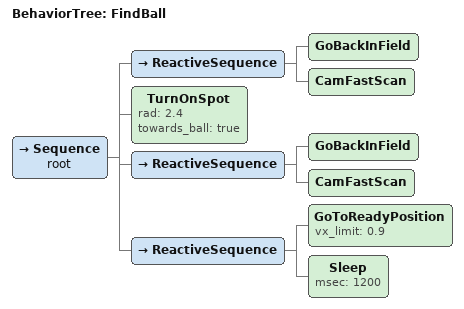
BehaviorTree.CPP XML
<!-- 摄像头跟踪球 -->

<root BTCPP_format="4" >
  <BehaviorTree ID="FindBall">
     <Sequence name="root">
        <ReactiveSequence>
            <GoBackInField />
            <CamFastScan />
        </ReactiveSequence>
        <TurnOnSpot rad="2.4"  towards_ball="true"/>
        <ReactiveSequence>
            <GoBackInField />
            <CamFastScan />
        </ReactiveSequence>
        <ReactiveSequence>
          <GoToReadyPosition  vx_limit="0.9" />
          <Sleep msec="1200" />
        </ReactiveSequence>
      </Sequence>
  </BehaviorTree>
</root>
